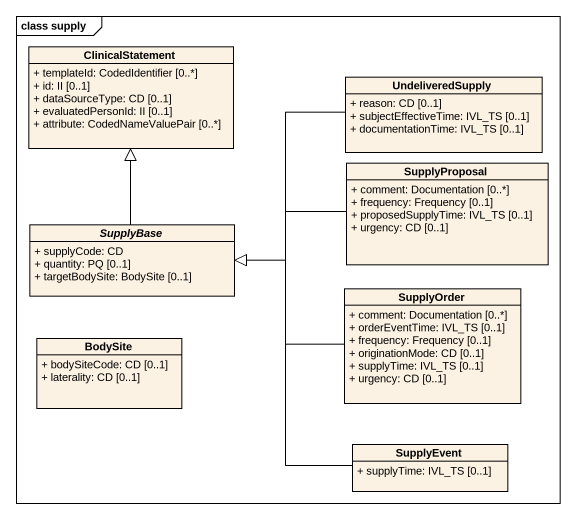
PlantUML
@startuml
mainframe class supply
hide circle
hide empty members
skinparam classAttributeIconSize 0
class ClinicalStatement {
  + templateId: CodedIdentifier [0..*]
  + id: II [0..1]
  + dataSourceType: CD [0..1]
  + evaluatedPersonId: II [0..1]
  + attribute: CodedNameValuePair [0..*]
}
class UndeliveredSupply {
  + reason: CD [0..1]
  + subjectEffectiveTime: IVL_TS [0..1]
  + documentationTime: IVL_TS [0..1]
}
class SupplyProposal {
  + comment: Documentation [0..*]
  + frequency: Frequency [0..1]
  + proposedSupplyTime: IVL_TS [0..1]
  + urgency: CD [0..1]
}
abstract class SupplyBase {
  + supplyCode: CD
  + quantity: PQ [0..1]
  + targetBodySite: BodySite [0..1]
}
class SupplyOrder {
  + comment: Documentation [0..*]
  + orderEventTime: IVL_TS [0..1]
  + frequency: Frequency [0..1]
  + originationMode: CD [0..1]
  + supplyTime: IVL_TS [0..1]
  + urgency: CD [0..1]
}
class BodySite {
  + bodySiteCode: CD [0..1]
  + laterality: CD [0..1]
}
class SupplyEvent {
  + supplyTime: IVL_TS [0..1]
}
UndeliveredSupply -left-|> SupplyBase
SupplyProposal -left-|> SupplyBase
SupplyBase -up-|> ClinicalStatement
SupplyOrder -left-|> SupplyBase
SupplyEvent -up-|> SupplyBase
@enduml
